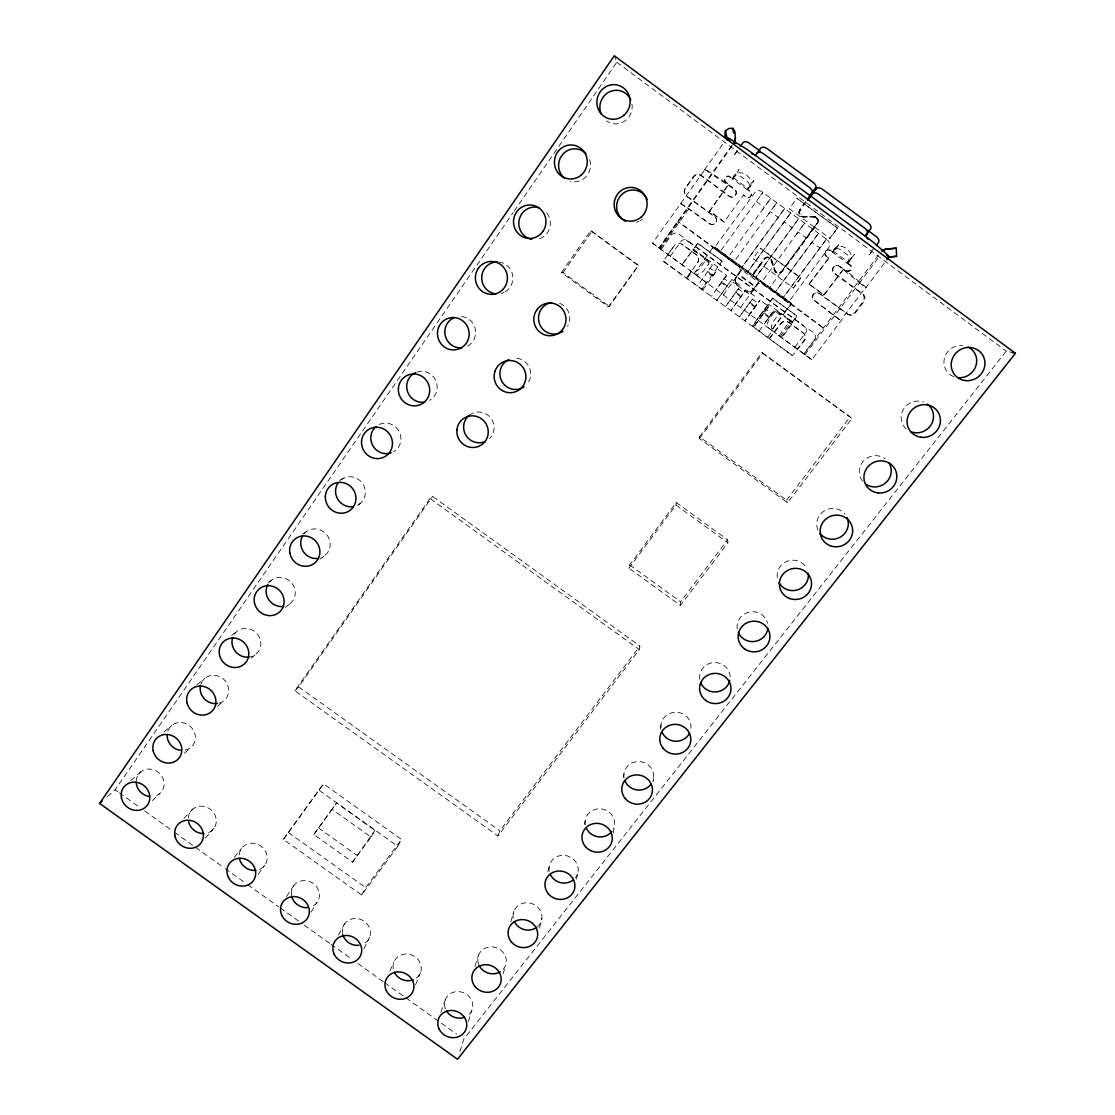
<?xml version="1.0" encoding="UTF-8"?>
<svg xmlns="http://www.w3.org/2000/svg" width="1115" height="1115" viewBox="0 0 1115 1115"><rect width="100%" height="100%" fill="white"/><g stroke="black" fill="none" stroke-linecap="round" stroke-linejoin="round"><path stroke-width="0.75" stroke-dasharray="5 3.75" d="M758.744 282.318L755.789 286.653L738.534 274.025L741.545 269.719L758.744 282.318L750.005 294.653L732.75 282.025M680.387 605.431L680.596 601.765L727.635 539.813L676.234 502.503L629.682 564.929L628.888 568.176L680.387 605.431L727.956 542.81L727.635 539.813M660.554 729.628L660.958 724.959M680.805 203.39L705.084 169.382A14.704 0.85 36.4 0 1 708.401 171.264L721.712 179.863A14.843 0.864 36.3 0 1 730.325 185.857L734.632 189.02A4.362 4.223 -63.2 0 1 735.496 195.069A4.362 4.223 -63.2 0 1 729.545 196.115L701.084 175.222A5.631 5.436 -67.3 0 0 693.432 176.588L685.321 188.031A5.617 5.422 -67.8 0 0 686.464 195.808L714.854 216.617A4.335 4.195 -63.9 0 1 715.718 222.624A4.335 4.195 -63.9 0 1 709.809 223.655L680.805 203.39L652.512 243.154L684.861 266.833M653.32 781.099L653.627 777.643M628.888 568.176L675.969 505.081L676.234 502.503M812.528 228.937L809.643 233.216M709.433 211.279L728.708 184.073L726.06 182.135A3.401 3.289 -64.2 0 1 725.391 177.41A3.401 3.289 -64.2 0 1 730.018 176.588L732.499 179.041L729.865 177.104A3.387 3.261 -64.2 0 0 725.252 177.912A3.387 3.261 -64.2 0 0 725.921 182.609L728.555 184.546L709.433 211.279L724.123 222.052L743.538 194.958L746.172 196.895A3.401 3.289 -61.5 0 0 750.813 196.087A3.401 3.289 -61.5 0 0 750.158 191.376L747.51 189.438L749.893 191.808A3.387 3.261 -61.5 0 1 750.562 196.491A3.387 3.261 -61.5 0 1 745.949 197.313L743.538 194.958M623.424 777.406L623.94 773.991M778.312 335.197L811.859 359.713L841.49 320.061A8.209 0.711 -52.9 0 1 845.379 314.305L860.459 294.221A8.279 0.711 -52.9 0 1 865.142 288.548L866.021 287.531A14.648 0.85 36 0 0 863.581 285.175L852.139 275.614A14.802 0.864 36 0 0 844.069 269.37M613.25 833.072L614.532 824.752M639.341 649.613L639.912 646.059L432.592 496.426L430.014 498.544L294.904 690.77L498.001 835.957L639.341 649.613L430.014 498.544M576.511 879.136L578.155 871.094M584.469 824.347L585.166 821.058M769.392 338.779L781.197 323.657A5.505 5.366 -46.4 0 1 788.807 322.402L803.427 333.092A5.505 5.352 -44 0 1 804.459 340.674L792.486 355.671L663.286 261.189L674.296 245.425M539.493 928.07L541.89 918.342M547.911 871.805L549.946 863.86M704.457 259.377L712.387 265.147L697.265 286.095M503.102 973.966L505.457 965.632M510.782 921.952L513.945 911.122M468.411 1021.452L471.924 1010.148M459.91 1051.543L463.729 1039.222L1006.246 351.127L1012.364 352.591M474.865 966.524L478.614 955.039M440.843 1012.336L445.317 999.625M498.001 835.957L499.854 830.814L639.912 646.059M415.547 984.893L420.466 972.642M724.123 222.052L709.475 210.944M389.804 971.165L393.846 962.12M784.723 312.033L791.371 303.754L677.906 221.411L739.928 267.53L740.458 271.224L740.109 267.488L714.046 248.115L756.137 190.93L758.883 190.456L761.503 191.446L827.804 240.157M363.838 948.851L369.664 937.199M397.79 846.355L401.456 839.442L323.489 783.831L283.363 839.386L361.664 895.066L397.79 846.355L318.848 790.075M715.607 247.558A2.216 2.16 -62 0 0 712.569 248.074L712.499 248.227A2.202 2.146 -62 0 1 715.523 247.711L752.625 274.666L760.486 263.893L752.987 258.499L760.458 248.324L785.322 266.569L760.458 248.324M361.664 895.066L365.734 887.624L401.456 839.442M338.416 935.067L344.688 923.666M804.918 354.64L859.414 283.126A6.76 1.296 35.4 0 0 859.358 282.68L839.051 266.276A4.335 4.181 -48.7 0 0 833.1 267.279A4.335 4.181 -48.7 0 0 833.895 273.231L862.034 293.886A5.575 5.366 -44.9 0 1 863.024 301.524L854.675 312.632A5.561 5.366 -44.2 0 1 847.01 313.886L818.954 293.315A4.293 4.153 -47.5 0 0 813.044 294.304A4.293 4.153 -47.5 0 0 813.825 300.214L841.156 320.786M371.016 837.058L374.961 830.341L336.521 802.939L313.845 834.536L352.591 862.104L371.016 837.058L332.103 809.323L336.521 802.939M352.591 862.104L374.961 830.341M311.141 912.112L317.064 902.453M731.774 145.424L658.909 247.837L660.094 248.715M693.906 273.454A8.404 6.704 -54.6 0 0 703.523 270.987L708.499 264.116M721.753 281.914L721.28 282.639L726.701 286.597L727.161 285.872L721.753 281.914L724.179 278.583L729.586 282.541L716.778 300.353L731.914 279.433L740.583 285.774L725.433 306.695L738.228 288.869L743.635 292.827L730.855 310.653L745.907 289.719L754.66 296.088L739.412 316.883L752.277 299.141L757.67 303.099L744.918 320.939L760.068 300.047L749.67 314.207M286.485 896.599L293.677 885.84M732.499 179.041C737.113 163.543 760.207 180.602 747.357 189.773L732.611 178.944L739.064 169.605L732.666 178.539M847.149 263.056L848.417 261.189A5.213 4.502 41.9 0 0 846.773 254.401L840.501 249.788A5.213 4.502 41.6 0 0 833.755 250.415L832.473 252.283L847.149 263.056L854.466 254.387L847.177 263.252C860.459 254.262 837.463 237.244 832.473 252.283M107.333 796.626L115.096 789.838L513.109 212.644M514.099 211.209L616.804 62.259L614.811 57.046M561.444 272.59L590.643 230.777L591.912 231.335L638.505 265.37L609.361 306.416L608.302 306.75L561.444 272.59L563.047 272.645L609.361 306.416M737.224 150.623L733.517 156.184L737.322 150.846M563.047 272.645L591.912 231.335M747.357 189.773L753.921 180.519L747.259 189.871M294.904 690.77L298.653 686.952L432.592 496.426M704.527 169.884L724.332 141.981M608.302 306.75L638.505 265.37M687.425 207.752L709.753 223.934A4.307 4.181 -63.9 0 0 715.635 222.902A4.307 4.181 -63.9 0 0 714.771 216.937L686.533 196.24A5.575 5.394 -67.8 0 1 685.39 188.491L693.46 177.118A5.603 5.408 -67.3 0 1 701.07 175.752L729.391 196.547A4.349 4.195 -63.2 0 0 735.315 195.501A4.349 4.195 -63.2 0 0 734.451 189.48L711.746 174.316A6.788 1.296 36.6 0 0 711.231 174.344L710.994 174.637M659.355 248.171L677.878 221.411M732.318 145.689L659.536 248.31M660.359 248.896L688.638 209.16M661.167 249.481L671.801 234.554C677.934 229.272 684.066 239.85 689.53 242.331M670.31 256.171L681.697 240.478L684.638 239.502L688.819 241.83M717.837 267.07L693.335 249.133L682.087 264.799L697.725 243.265L722.088 261.105L701.851 289.161L663.286 261.189M697.851 253.37L693.098 249.913L697.725 243.265M690.617 272.353L686.492 278.165L697.669 262.527A5.519 5.38 -64.1 0 0 696.554 254.875L681.864 244.115M756.304 201.522L764.305 207.223L762.799 209.327M283.363 839.386L323.489 783.831M687.202 278.513L691.899 271.976M694.185 273.621L713.53 246.736M708.987 269.872L710.116 268.283L715.523 272.255L713.182 275.558M760.667 195.487L762.855 192.449L719.746 252.157M767.789 202.484L770.786 198.275L727.635 257.941M773.796 206.902L776.779 202.679L733.6 262.304M702.687 290.053L717.809 269.119L726.492 275.461L711.356 296.395M313.845 834.536L332.103 809.323M768.793 213.732L770.298 211.613L778.2 217.425L776.723 219.544M726.492 275.461L716.151 289.705M801.713 227.39L804.612 223.112L761.28 282.583M723.342 294.973L741.545 269.719M814.229 227.042L789.253 208.7L796.918 198.275L804.389 203.766L796.918 198.275M782.716 223.948L784.193 221.829L792.096 227.627L790.633 229.76M805.657 201.676L799.608 209.954A4.502 4.335 -55.6 0 0 802.898 216.979L814.271 216.909A3.958 3.805 -54.2 0 1 817.156 223.07L781.81 271.182A3.889 3.777 -53.3 0 1 775.134 270.262L771.691 259.906A4.446 4.321 -55 0 0 764.068 258.875L752.625 274.666M806.089 201.996L800.04 210.275A3.944 3.791 -55.6 0 0 802.925 216.422L814.298 216.338A4.516 4.349 -54.2 0 1 817.588 223.39L782.242 271.502A4.446 4.321 -53.3 0 1 774.618 270.457L771.162 260.102A3.889 3.777 -55 0 0 764.5 259.196L752.778 275.001L790.005 302.04A2.216 2.146 -48.9 0 1 790.423 305.092L789.964 304.953A2.202 2.146 -48.9 0 0 789.545 301.914L715.523 247.711M753.057 274.987L760.918 264.213L793.364 287.991L800.807 277.914L785.615 266.903L800.807 277.914M796.612 234.15L798.089 232.018L805.978 237.816L804.528 239.962M732.611 178.944L733.949 177.118A5.227 4.516 36.7 0 1 740.82 176.574L747.134 181.201A5.227 4.516 37 0 1 748.681 187.947M740.555 307.573L757.656 283.823L761.615 283.224L783.51 299.266M810.521 244.352L811.971 242.22L819.846 248.004L818.424 250.164M817.156 223.07L769.155 288.339M764.5 259.196L764.277 259.251A3.875 3.763 -55 0 1 770.925 260.157L774.368 270.485A4.432 4.307 -53.3 0 0 781.963 271.516L817.588 223.39M787.204 318.779L792.347 322.444L797.1 316.033L772.458 298.151L752.36 326.04L792.486 355.671M769.601 316.841L771.705 313.371L766.312 309.413L753.573 327.266L768.737 306.388L759.956 300.005M772.82 298.249L757.071 319.657L768.89 304.437L793.323 322.319L781.838 337.775L781.267 337.357L792.667 322.012L793.323 322.319M752.667 326.319L757.406 319.894M758.98 331.225L774.145 310.346L763.705 324.479M774.117 312.353L769.197 319.043A8.376 6.439 -53.4 0 0 769.573 328.8L773.462 331.643A8.418 6.453 -53.3 0 1 773.099 321.859L778.047 315.141A2.676 2.049 -53.7 0 1 781.28 314.207L777.336 311.433A2.662 2.049 -53.8 0 0 774.117 312.353L774.228 312.214M800.626 277.914L793.364 287.991M837.323 228.227L829.769 238.457L837.56 228.143L804.654 204.212L837.56 228.143M258.164 874.244L264.896 865.142M784.054 299.67L788.305 302.513L828.821 247.725L829.867 243.683L827.776 240.129M791.371 303.754L771.58 330.249L782.033 316.116L773.991 310.277M767.65 337.329L772.43 330.876M847.916 263.182L850.564 265.119A3.401 3.261 -48.2 0 1 851.163 269.774A3.401 3.261 -48.2 0 1 846.508 270.555L843.874 268.617L824.194 295.057L808.946 284.241L829.114 257.788L826.48 255.851A3.401 3.275 -50.7 0 1 825.853 251.182A3.401 3.275 -50.7 0 1 830.522 250.401L833.156 252.338L839.679 243.53L835.121 249.286M828.473 257.886L825.839 255.962A3.373 3.261 -50.7 0 1 825.225 251.321A3.373 3.261 -50.7 0 1 829.867 250.541L832.487 252.464L835.246 248.729M769.155 338.584L780.779 323.42A5.477 5.338 -46.5 0 1 788.347 322.165L802.898 332.814A5.477 5.324 -44.1 0 1 803.929 340.354L797.378 349.12L795.845 348.005M808.946 284.241L829.114 257.788M699.467 436.773L761.963 352.452L850.16 416.899L851.93 418.529L787.552 502.712L699.467 438.613L699.467 436.773L786.535 500.133L787.552 502.712M699.467 438.613L762.702 353.33L761.963 352.452M779.051 335.726L790.131 320.813L792.347 322.444M780.221 336.591L791.302 321.678M791.887 322.221L797.1 316.033M823.581 294.973L843.874 268.617M794.911 347.309L806.368 331.74L806.02 327.838L802.814 325.273M873.38 248.84L868.501 255.377L871.679 251.99M803.999 353.957L814.94 339.336C818.229 331.88 806.02 329.287 802.117 324.758L689.878 242.596M878.369 255.237L803.873 353.887M859.177 283.419L879.582 256.157M865.602 288.13L887.038 259.558M786.535 500.133L850.16 416.899M234.345 857.337L241.439 848.487M205.411 837.992L214.01 828.236M183.891 818.424L192.881 809.002M152.365 800.626L159.543 793.769M184.505 753.238L190.707 747.51M217.509 706.366L223.948 700.638M130.762 780.709L140.685 771.928M164.003 731.984L171.752 725.419M251.112 658.24L255.962 654.129M196.825 684.805L204.881 678.296M285.301 607.424L290.318 603.452M231.711 635.383L236.784 631.522M722.088 261.105L697.739 243.432M319.921 559.173L325.12 555.326M268.394 582.406L271.015 580.553M799.608 209.954L799.957 209.718A4.53 4.349 -55.6 0 0 803.246 216.756M800.04 210.275L800.389 210.038A3.958 3.805 -55.6 0 0 803.274 216.199L802.925 216.422M357.455 505.36L360.173 503.548M302.973 533.932L305.719 532.162M339.615 480.454L343.908 478.042M814.298 216.338L813.908 216.561A4.502 4.335 -54.2 0 1 817.184 223.571M802.898 216.979L814.271 216.909M814.87 227.279L829.992 238.387M764.068 258.875L763.845 258.945A4.432 4.307 -55 0 1 771.441 259.976L774.883 270.29A3.875 3.763 -53.3 0 0 781.517 271.196L781.81 271.182M770.925 260.157L771.691 259.906M835.916 265.551L836.626 265.481M848.208 271.168L848.961 271.126M847.344 271.196L848.097 271.154M761.615 283.224L824.849 329.037M848.25 314.555L849.017 314.751M849.616 314.89L850.397 315.071M768.737 306.388L758.312 320.535M714.046 248.115L788.305 302.513M318.458 827.874L356.73 855.135M288.395 832.598L365.734 887.624M298.653 686.952L499.854 830.814M115.096 789.838L117.911 791.859M119.333 792.863L139.096 806.995M144.741 811.037L172.964 831.232M174.372 832.236L223.781 867.582M225.188 868.585L246.359 883.735M247.767 884.739L278.82 906.955M280.241 907.958L298.583 921.088M304.228 925.129L329.636 943.304M331.044 944.307L352.228 959.457M357.873 963.499L383.267 981.674M384.689 982.677L404.452 996.81M405.86 997.827L456.676 1034.163M708.401 264.255A2.662 2.132 -54.2 0 0 708.234 260.84L693.098 249.913M652.512 243.154L811.901 359.755M804.277 354.18L805.337 354.946M629.682 564.929L680.596 601.765M675.969 505.081L727.956 542.81M790.939 303.628L824.835 329.009M772.458 298.151L796.626 315.838M689.042 241.844L802.647 325.009M762.702 353.33L851.93 418.529M590.643 230.777L637.794 265.231M733.391 177.801L748.151 188.644M833.393 251.237L848.083 262.039M847.177 263.252L849.811 265.175A3.373 3.247 -48.2 0 1 850.41 269.816A3.373 3.247 -48.2 0 1 845.769 270.597L839.776 266.22A4.349 4.195 -48.7 0 0 833.797 267.224A4.349 4.195 -48.7 0 0 834.591 273.203L862.871 293.97A5.603 5.394 -44.8 0 1 863.874 301.635L855.47 312.813A5.589 5.394 -44.2 0 1 847.776 314.082L819.567 293.398A4.321 4.181 -47.5 0 0 813.629 294.388A4.321 4.181 -47.5 0 0 814.424 300.325L840.975 320.883M704.861 169.41L711.328 174.163M859.526 282.959L865.937 287.67M809.49 284.269L824.194 295.057M680.847 203.529L687.565 208.449M669.348 255.474L668.052 254.513L674.422 245.593A5.491 5.352 -66.9 0 1 681.948 244.297L696.568 254.987A5.491 5.352 -64.1 0 1 697.683 262.61M616.804 62.259L1006.246 351.127M777.336 311.433L790.131 320.813M708.234 260.84L704.638 258.123A2.676 2.132 -54.3 0 1 704.805 261.537L699.913 268.297A8.432 6.718 -54.7 0 1 690.269 270.792L706.534 282.68L701.851 289.161M136.169 781.085A14.453 13.282 40 0 1 149.549 769.057A14.453 13.282 40 0 1 164.003 782.214A14.453 13.282 40 0 1 153.117 796.5M167.794 731.189A14.579 13.505 41 0 1 183.167 722.785A14.579 13.505 41 0 1 195.362 736.987A14.579 13.505 41 0 1 184.212 750.297M200.853 684.164A14.704 13.728 42.1 0 1 224.631 680.248A14.704 13.728 42.1 0 1 218.568 703.272M188.282 818.089A14.411 13.268 37.1 0 1 201.773 806.173A14.411 13.268 37.1 0 1 216.185 819.274A14.411 13.268 37.1 0 1 205.174 833.449M239.167 854.996A14.384 13.255 34 0 1 251.558 843.191A14.384 13.255 34 0 1 266.638 853.895A14.384 13.255 34 0 1 259.461 869.407M291.405 894.662A14.356 13.227 30.9 0 1 302.221 880.752A14.356 13.227 30.9 0 1 318.639 890.523A14.356 13.227 30.9 0 1 311.587 906.676M342.528 933.576A14.328 13.199 27.8 0 1 352.103 918.858A14.328 13.199 27.8 0 1 369.218 927.262A14.328 13.199 27.8 0 1 363.574 943.917M393.288 968.963A14.314 13.171 24.9 0 1 402.208 954.552A14.314 13.171 24.9 0 1 419.338 961.325A14.314 13.171 24.9 0 1 416.313 978.078M445.359 1008.699A14.314 13.115 22.1 0 1 452.244 992.657A14.314 13.115 22.1 0 1 470.432 998.232A14.314 13.115 22.1 0 1 467.729 1015.542M478.614 964.238A14.425 13.338 21.1 0 1 485.276 948.112A14.425 13.338 21.1 0 1 503.534 952.879A14.425 13.338 21.1 0 1 502.112 970.371M513.262 918.119A14.551 13.547 19.7 0 1 531.939 903.61A14.551 13.547 19.7 0 1 537.639 926.593M549.221 870.968A14.69 13.784 18 0 1 566.936 855.804A14.69 13.784 18 0 1 575.479 877.714M585.277 824.724A14.83 14.007 15.8 0 1 601.361 808.919A14.83 14.007 15.8 0 1 613.64 828.306M624.038 777.712A14.969 14.244 12.8 0 1 640.386 761.629A14.969 14.244 12.8 0 1 652.707 781.253M660.888 727.496A15.108 14.481 9.1 0 1 676.331 712.262A15.108 14.481 9.1 0 1 690.966 728.583M699.732 679.342A15.276 14.718 4 0 1 713.948 662.561A15.276 14.718 4 0 1 730.102 677.795M737.238 628.804A15.443 14.941 -2.4 0 1 749.698 611.968A15.443 14.941 -2.4 0 1 767.594 623.243M777.308 577.668A15.638 15.15 -10.3 0 1 806.633 568.204M817.95 530.043A15.861 15.359 -18.3 0 1 845.086 514.238M862.508 481.123A16.112 15.54 -25.6 0 1 885.045 458.669M906.286 428.954A16.377 15.721 -31.5 0 1 923.68 402.097M953.813 376.689A16.655 15.889 -35.9 0 1 944.53 357.887A16.655 15.889 -35.9 0 1 962.677 345.511M642.644 219.042A16.46 15.972 -74.4 0 1 640.317 220.672M639.076 221.328A16.46 15.972 -74.4 0 1 636.428 222.289M631.982 104.155A16.837 16.112 -76.6 0 1 624.456 121.242A16.837 16.112 -76.6 0 1 606.532 120.88M589.626 159.71A16.544 15.944 -81.1 0 1 570.225 181.285M546.74 212.951A16.251 15.763 -87.6 0 1 538.531 239.056M498.656 262.011A16.014 15.582 84.1 0 1 505.011 291.893M503.813 292.52A16.014 15.582 84.1 0 1 501.248 293.44M559.619 303.322A15.903 15.624 88.4 0 1 567.591 326.347M516.733 358.277A15.68 15.429 72.5 0 1 527.911 383.03M469.011 415.435A15.498 15.192 58.8 0 1 490.112 417.191A15.498 15.192 58.8 0 1 489.624 438.516M416.606 372.173A15.582 15.15 64.5 0 1 435.714 380.466A15.582 15.15 64.5 0 1 429.637 400.369M379.323 424.439A15.415 14.927 57.3 0 1 399.156 431.589A15.415 14.927 57.3 0 1 393.539 451.77M340.66 480.091A15.262 14.676 51.9 0 1 362.877 483.994A15.262 14.676 51.9 0 1 356.925 505.583M303.949 533.946A15.108 14.425 48.2 0 1 326.946 535.005A15.108 14.425 48.2 0 1 321.928 557.305M269.272 582.309A14.969 14.202 45.7 0 1 292.032 583.424A14.969 14.202 45.7 0 1 287.154 605.389M234.317 634.212A14.83 13.951 43.6 0 1 257.955 634.937A14.83 13.951 43.6 0 1 250.513 656.819M461.512 316.479A15.791 15.387 74.1 0 1 466.739 346.528M744.318 290.68A6.634 6.453 -54.8 0 0 753.433 289.147L758.144 282.722L755.19 287.043L738.032 274.471L741.029 270.192L736.332 276.632A6.634 6.467 -56 0 0 737.642 285.802M813.88 217.118A3.944 3.791 -54.2 0 1 816.738 223.251M826.424 239.14L782.66 298.388L826.424 239.14M818.521 233.328L774.827 292.646L818.521 233.328M798.619 218.721L755.12 278.22L798.619 218.721M790.702 212.895L747.259 272.464L790.702 212.895M784.709 208.491L741.322 268.116L784.709 208.491M769.266 316.674L768.876 317.468L763.482 313.51L763.873 312.73L769.266 316.674M755.231 306.416L754.827 307.183L749.419 303.224L749.837 302.472L755.231 306.416M741.21 296.144L740.764 296.897L735.356 292.938L735.802 292.2L741.21 296.144M713.112 275.586L712.61 276.297L707.203 272.339L707.704 271.628L713.112 275.586M736.639 276.618L736.527 276.632A6.662 6.495 -56 0 0 737.837 285.844L737.963 285.872A6.69 6.509 -56 0 1 736.639 276.618M753.879 289.245L753.698 289.203A6.662 6.495 -54.8 0 1 744.541 290.75L744.695 290.792A6.69 6.509 -54.7 0 0 753.879 289.245"/><path stroke-width="1.5" d="M734.367 141.912A7.122 6.829 -65.7 0 0 735.092 136.058C736.485 122.065 719.119 129.284 726.896 139.556A16 1.296 36.5 0 0 726.966 139.807M726.896 139.556L727.231 137.912A14.788 1.213 36.5 0 1 730.924 139.556L744.541 147.877A14.927 1.24 36.4 0 1 753.252 153.828L810.257 195.738L812.445 192.156A5.477 3.916 35.1 0 0 809.824 187.78L763.315 153.577A5.491 3.93 37.9 0 0 756.653 153.563L755.385 155.389M732.973 128.086L732.876 128.908M99.583 803.427L614.309 55.75L1015.417 353.316L457.526 1059.25L99.583 803.427L102.162 801.155M755.454 155.515L760.346 148.532A5.477 3.93 37.9 0 1 767.022 148.532L813.406 182.665A5.463 3.93 35.1 0 1 816.027 187.041L807.664 198.916M807.33 199.752L817.197 187.905A5.463 3.93 34.5 0 1 822.229 189.146L868.501 223.195A5.463 3.916 31.7 0 1 870.313 229.411L868.181 231.878M808.11 199.237L813.629 193.02A5.477 3.916 34.5 0 1 818.675 194.275L865.045 228.394A5.477 3.902 31.8 0 1 866.885 234.624L865.421 236.296M807.762 200.073L810.689 196.059L867.54 237.857A14.885 1.24 36 0 1 875.582 244.227L886.815 254.178A14.732 1.213 35.9 0 1 889.045 256.882L887.038 259.558M740.276 146.386L743.189 142.497A5.268 3.066 35.8 0 1 749.294 143.18L760.444 151.375M865.686 235.014L867.86 232.282M889.826 256.91L896.544 256.352L896.293 248.213L889.575 248.826M896.53 256.352L888.739 256.924L886.467 254.987M896.279 248.199L886.439 249.063A7.011 6.718 -47 0 0 881.589 251.056M1012.364 352.591L1015.417 353.316M734.2 142.776L735.161 143.291M751.9 153.689L752.973 154.469M867.665 230.234L876.014 236.38A5.254 3.052 39.1 0 1 878.662 242.108A16.084 1.185 -52.9 0 1 876.404 245.607M727.231 137.912L729.823 139.821M729.781 140.044L727.175 138.149L725.182 130.344M867.024 238.331L868.055 239.112M733.67 133.019L733.14 130.511M149.494 796.5A14.453 13.282 40 0 1 136.169 782.284M180.532 750.311A14.579 13.505 41 0 1 167.139 734.715M217.369 703.495A14.704 13.728 42.1 0 1 200.519 685.321M203.975 833.546A14.411 13.268 37.1 0 1 188.574 821.657M255.99 870.313A14.384 13.255 34 0 1 239.432 858.55M308.102 907.554A14.356 13.227 30.9 0 1 291.586 895.833M359.002 945.283A14.328 13.199 27.8 0 1 342.821 934.732M413.233 979.778A14.314 13.171 24.9 0 1 394.431 972.35M464.621 1017.228A14.314 13.115 22.1 0 1 446.404 1010.845M500.203 971.778A14.425 13.338 21.1 0 1 479.088 965.353M536.705 927.346A14.551 13.547 19.7 0 1 514.377 921.575M572.873 880.251A14.69 13.784 18 0 1 550.322 874.467M611.8 831.469A14.83 14.007 15.8 0 1 586.379 828.264M650.826 784.472A14.969 14.244 12.8 0 1 625.139 781.308M689.474 733.391A15.108 14.481 9.1 0 1 662.129 732.388M729.781 680.331A15.276 14.718 4 0 1 700.819 683.035M767.859 628.428A15.443 14.941 -2.4 0 1 738.325 632.553M808.277 573.221A15.638 15.15 -10.3 0 1 778.981 582.657M847.149 517.695A15.861 15.359 -18.3 0 1 820.013 533.486M888.78 462.6A16.112 15.54 -25.6 0 1 865.449 483.938M927.332 404.076A16.377 15.721 -31.5 0 1 910.997 431.784M968.085 347.03A16.655 15.889 -35.9 0 1 975.876 365.971A16.655 15.889 -35.9 0 1 957.924 377.664M622.1 218.958A16.46 15.972 -74.4 0 1 623.118 193.341A16.46 15.972 -74.4 0 1 647.257 199.543M625.585 221.272A16.46 15.972 -74.4 0 1 623.187 219.836M601.264 114.246A16.837 16.112 -76.6 0 1 609.431 91.876A16.837 16.112 -76.6 0 1 630.783 99.974M564.162 177.982A16.544 15.944 -81.1 0 1 562.922 154.149A16.544 15.944 -81.1 0 1 585.988 153.661M531.73 239.321A16.251 15.763 -87.6 0 1 519.214 219.739A16.251 15.763 -87.6 0 1 538.768 207.641M495.868 293.886A16.014 15.582 84.1 0 1 481.708 277.119A16.014 15.582 84.1 0 1 497.304 261.941M559.326 333.232A15.903 15.624 88.4 0 1 539.005 322.179A15.903 15.624 88.4 0 1 551.549 302.527M562.964 331.364A15.903 15.624 88.4 0 1 560.594 332.716M524.106 386.807A15.68 15.429 72.5 0 1 501.903 381.483A15.68 15.429 72.5 0 1 508.83 359.588M485.276 441.484A15.498 15.192 58.8 0 1 469.011 415.435M424.676 402.125A15.582 15.15 64.5 0 1 415.393 372.675M391.17 452.843A15.415 14.927 57.3 0 1 376.034 426.529M353.246 506.67A15.262 14.676 51.9 0 1 338.082 482.934M318.277 558.378A15.108 14.425 48.2 0 1 302.513 536.022M283.558 606.435A14.969 14.202 45.7 0 1 268.966 600.009A14.969 14.202 45.7 0 1 267.865 584.344M249.286 657.042A14.83 13.951 43.6 0 1 232.687 637.487M461.582 347.866A15.791 15.387 74.1 0 1 453.638 317.817M883.024 251.21A7.08 6.788 -47 0 1 888.348 248.77M734.98 138.664A7.052 6.76 -65.7 0 1 734.297 142.762M121.493 798.117A14.843 13.603 39.9 0 0 145.173 807.497A14.843 13.603 39.9 0 0 139.849 783.232A14.843 13.603 39.9 0 0 121.493 798.117M153.159 750.66A14.969 13.826 40.8 0 0 177.062 760.109A14.969 13.826 40.8 0 0 171.766 735.51A14.969 13.826 40.8 0 0 153.159 750.66M186.958 702.575A15.108 14.063 42 0 0 211.083 712.081A15.108 14.063 42 0 0 205.843 687.133A15.108 14.063 42 0 0 186.958 702.575M219.502 654.839A15.248 14.3 43.4 0 0 243.851 664.401A15.248 14.3 43.4 0 0 238.666 639.09A15.248 14.3 43.4 0 0 219.502 654.839M254.457 602.783A15.387 14.565 45.4 0 0 279.043 612.414A15.387 14.565 45.4 0 0 273.914 586.727A15.387 14.565 45.4 0 0 254.457 602.783M289.914 553.333A15.526 14.802 47.9 0 0 314.723 563.033A15.526 14.802 47.9 0 0 309.649 536.97A15.526 14.802 47.9 0 0 289.914 553.333M325.371 496.091A15.694 15.066 51.6 0 0 347.322 511.952A15.694 15.066 51.6 0 0 349.232 485.36A15.694 15.066 51.6 0 0 325.371 496.091M361.553 441.247A15.861 15.331 56.8 0 0 383.685 457.289A15.861 15.331 56.8 0 0 385.734 430.251A15.861 15.331 56.8 0 0 361.553 441.247M398.403 388.257A16.042 15.582 63.8 0 0 420.731 404.48A16.042 15.582 63.8 0 0 422.92 377.009A16.042 15.582 63.8 0 0 398.403 388.257M438.404 327.977A16.237 15.819 73.4 0 0 456.091 349.706A16.237 15.819 73.4 0 0 465.429 323.448A16.237 15.819 73.4 0 0 438.404 327.977M536.831 309.845A16.363 16.084 87.4 0 0 548.357 335.671A16.363 16.084 87.4 0 0 564.552 312.632A16.363 16.084 87.4 0 0 536.831 309.845M542.977 231.363A16.739 16.223 -88.1 0 0 531.242 205.049A16.739 16.223 -88.1 0 0 514.991 228.742A16.739 16.223 -88.1 0 0 542.977 231.363M581.263 175.013A17.032 16.418 -81.5 0 0 576.636 145.981A17.032 16.418 -81.5 0 0 554.629 164.922A17.032 16.418 -81.5 0 0 581.263 175.013M623.996 115.18A17.352 16.6 -76.8 0 0 619.466 85.674A17.352 16.6 -76.8 0 0 597.082 105.019A17.352 16.6 -76.8 0 0 623.996 115.18M640.986 217.272A16.948 16.446 -74.7 0 0 636.554 188.407A16.948 16.446 -74.7 0 0 614.365 207.167A16.948 16.446 -74.7 0 0 640.986 217.272M478.279 268.38A16.474 16.028 83.4 0 0 489.959 294.332A16.474 16.028 83.4 0 0 505.945 271.112A16.474 16.028 83.4 0 0 478.279 268.38M495.116 370.863A16.126 15.861 71.3 0 0 512.691 392.508A16.126 15.861 71.3 0 0 522.238 366.445A16.126 15.861 71.3 0 0 495.116 370.863M456.913 429.972A15.931 15.61 58 0 0 479.171 446.153A15.931 15.61 58 0 0 481.568 418.864A15.931 15.61 58 0 0 456.913 429.972M174.985 836.055A14.802 13.589 37 0 0 198.665 845.449A14.802 13.589 37 0 0 193.494 821.323A14.802 13.589 37 0 0 174.985 836.055M228.45 877.435A14.76 13.575 34 0 0 253.342 880.738A14.76 13.575 34 0 0 242.178 858.355A14.76 13.575 34 0 0 228.45 877.435M281.983 915.666A14.732 13.547 30.9 0 0 306.918 919.025A14.732 13.547 30.9 0 0 295.879 896.739A14.732 13.547 30.9 0 0 281.983 915.666M334.263 954.37A14.704 13.505 27.8 0 0 359.225 957.771A14.704 13.505 27.8 0 0 348.326 935.61A14.704 13.505 27.8 0 0 334.263 954.37M386.347 990.65A14.69 13.478 25 0 0 411.365 994.092A14.69 13.478 25 0 0 400.578 972.043A14.69 13.478 25 0 0 386.347 990.65M439.115 1029.061A14.69 13.422 22.2 0 0 464.161 1032.56A14.69 13.422 22.2 0 0 453.512 1010.622A14.69 13.422 22.2 0 0 439.115 1029.061M475.255 986.747A14.816 13.659 21.1 0 0 500.287 983.974A14.816 13.659 21.1 0 0 484.008 964.782A14.816 13.659 21.1 0 0 475.255 986.747M511.45 941.994A14.941 13.882 19.8 0 0 536.775 939.095A14.941 13.882 19.8 0 0 520.426 919.68A14.941 13.882 19.8 0 0 511.45 941.994M548.329 893.798A15.094 14.119 18.1 0 0 573.974 890.774A15.094 14.119 18.1 0 0 557.514 871.122A15.094 14.119 18.1 0 0 548.329 893.798M585.347 846.522A15.234 14.37 16 0 0 611.285 843.358A15.234 14.37 16 0 0 594.741 823.469A15.234 14.37 16 0 0 585.347 846.522M625.153 798.438A15.387 14.607 13 0 0 651.411 795.148A15.387 14.607 13 0 0 634.783 775.009A15.387 14.607 13 0 0 625.153 798.438M663.16 748.332A15.54 14.857 9.4 0 0 689.753 744.904A15.54 14.857 9.4 0 0 673.014 724.499A15.54 14.857 9.4 0 0 663.16 748.332M705.865 700.527A15.708 15.108 4.4 0 0 730.869 690.352A15.708 15.108 4.4 0 0 709.084 674.561A15.708 15.108 4.4 0 0 705.865 700.527M744.472 648.791A15.889 15.345 -1.9 0 0 769.81 638.379A15.889 15.345 -1.9 0 0 747.844 622.407A15.889 15.345 -1.9 0 0 744.472 648.791M789.364 598.407A16.098 15.568 -9.7 0 0 811.399 581.682A16.098 15.568 -9.7 0 0 785.643 571.688A16.098 15.568 -9.7 0 0 789.364 598.407M830.131 545.695A16.321 15.791 -17.7 0 0 852.529 528.608A16.321 15.791 -17.7 0 0 826.508 518.559A16.321 15.791 -17.7 0 0 830.131 545.695M878.118 492.928A16.586 15.986 -25.1 0 0 895.638 470.46A16.586 15.986 -25.1 0 0 867.372 467.422A16.586 15.986 -25.1 0 0 878.118 492.928M921.394 437.303A16.864 16.168 -31 0 0 939.248 414.39A16.864 16.168 -31 0 0 910.648 411.407A16.864 16.168 -31 0 0 921.394 437.303M965.576 380.605A17.171 16.349 -35.6 0 0 983.792 357.26A17.171 16.349 -35.6 0 0 954.844 354.333A17.171 16.349 -35.6 0 0 965.576 380.605"/></g></svg>
